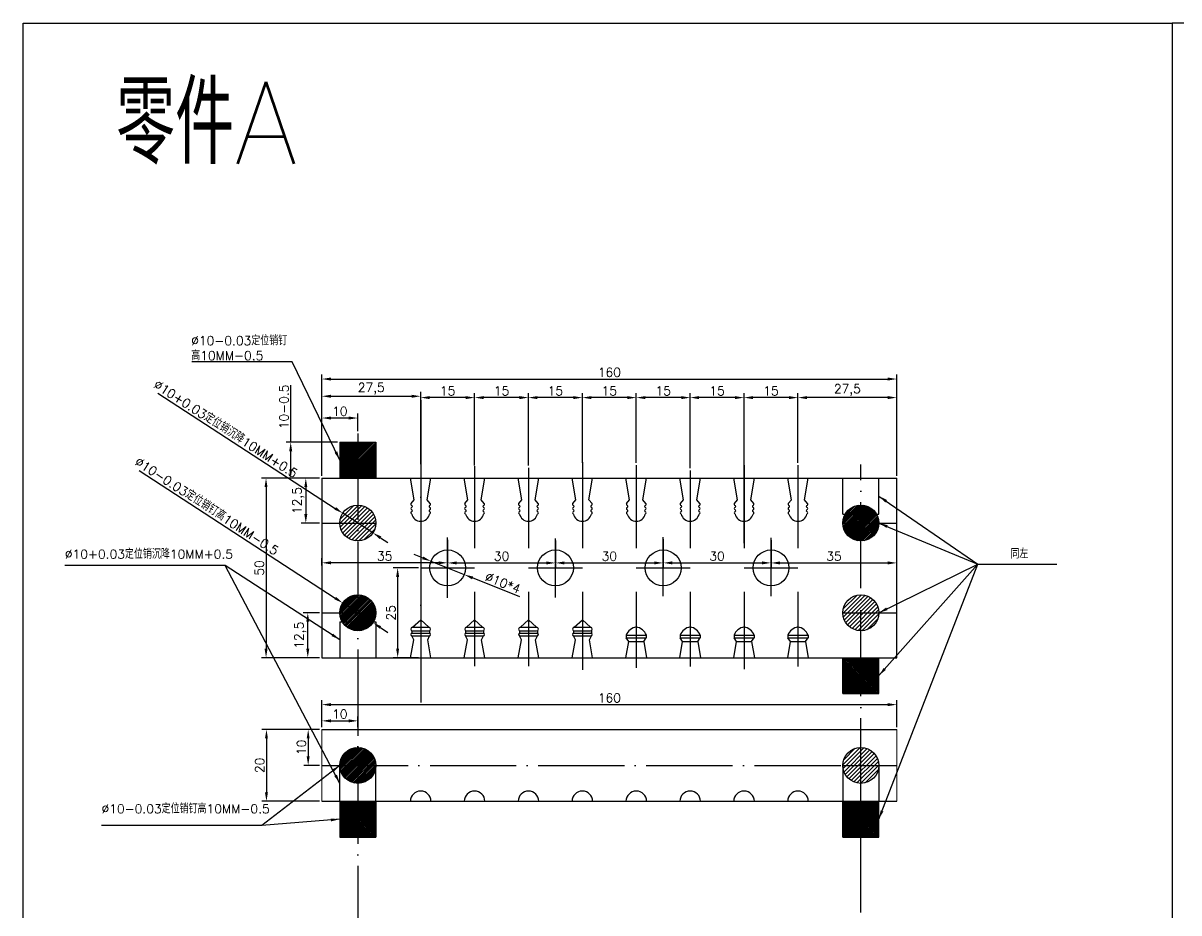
# Model space of a CAD drawing. Header units: millimetres. Extents: x 66 to 909, y 63 to 439.
# Drawn here: x 65.8 to 387.4, y 191.6 to 439.4 of the extents above; entities that cross this region are included whole.
import ezdxf

# ---------------------------------------------------------------- set-up
doc = ezdxf.new("R2010")
doc.units = ezdxf.units.MM
doc.linetypes.add('ACAD_ISO02W100', pattern=[15, 12, -3])
doc.linetypes.add('ACAD_ISO04W100', pattern=[30, 24, -3, 0, -3])
for name, color, linetype, lineweight in [('dim', 82, 'Continuous', 9), ('图层4', 250, 'Continuous', 20), ('图层5', 253, 'Continuous', 5)]:
    doc.layers.add(name, color=color, linetype=linetype, lineweight=lineweight)
for name, color, linetype in [('图层1', 1, 'ACAD_ISO04W100'), ('图层2', 108, 'Continuous'), ('图层3', 5, 'Continuous')]:
    doc.layers.add(name, color=color, linetype=linetype)
doc.styles.get("Standard").update_dxf_attribs({"font": 'txt', "bigfont": 'gbcbig.shx'})
doc.dimstyles.new('ISO-25', dxfattribs={"dimtxt": 2.5, "dimasz": 2.5, "dimexe": 1.25, "dimexo": 0.625, "dimtad": 1, "dimtxsty": 'Standard', "dimcen": 2.5, "dimadec": 0, "dimazin": 0, "dimtfac": 1, "dimtmove": 0, "dimatfit": 3, "dimfxl": 0, "dimarcsym": 0})
pattern_1 = [(45, (-842.19243, -626.02628), (-0.2245064, 0.2245064), [])]

# ---------------------------------------------------------------- blocks, each defined once
blk = doc.blocks.new('*D1')
at = {"layer": 'Defpoints', "color": 0}
for p in [(308.93, 340.25), (148.93, 312.65), (308.93, 312.65)]:
    blk.add_point(p, dxfattribs=at)
at = {"layer": 'dim', "color": 0, "lineweight": -2}
for p, q in [((148.93, 313.28), (148.93, 341.5)), ((308.93, 313.28), (308.93, 341.5)), ((151.43, 340.25), (306.43, 340.25))]:
    blk.add_line(p, q, dxfattribs=at)
at = {"layer": 'dim', "color": 0}
for points in [[(151.43, 340.67), (151.43, 339.84), (148.93, 340.25)], [(306.43, 340.67), (306.43, 339.84), (308.93, 340.25)]]:
    blk.add_solid(points, dxfattribs=at)
at = {"layer": 'dim', "color": 0, "insert": (228.93, 342.13), "char_height": 2.5, "attachment_point": 5}
blk.add_mtext('160', dxfattribs=at)
blk = doc.blocks.new('*D2')
at = {"layer": 'Defpoints', "color": 0}
for p in [(148.93, 312.65), (133.39, 262.65), (148.93, 262.65)]:
    blk.add_point(p, dxfattribs=at)
at = {"layer": 'dim', "color": 0, "lineweight": -2}
for p, q in [((148.3, 312.65), (132.14, 312.65)), ((133.39, 310.15), (133.39, 265.15)), ((148.3, 262.65), (132.14, 262.65))]:
    blk.add_line(p, q, dxfattribs=at)
at = {"layer": 'dim', "color": 0}
for points in [[(132.98, 310.15), (133.81, 310.15), (133.39, 312.65)], [(132.98, 265.15), (133.81, 265.15), (133.39, 262.65)]]:
    blk.add_solid(points, dxfattribs=at)
at = {"layer": 'dim', "color": 0, "insert": (131.52, 287.65), "char_height": 2.5, "attachment_point": 5, "rotation": 90}
blk.add_mtext('50', dxfattribs=at)
blk = doc.blocks.new('*D3')
at = {"layer": 'Defpoints', "color": 0}
for p in [(148.93, 242.65), (133.51, 222.65), (148.93, 222.65)]:
    blk.add_point(p, dxfattribs=at)
at = {"layer": 'dim', "color": 0, "lineweight": -2}
for p, q in [((148.3, 242.65), (132.26, 242.65)), ((133.51, 240.15), (133.51, 225.15)), ((148.3, 222.65), (132.26, 222.65))]:
    blk.add_line(p, q, dxfattribs=at)
at = {"layer": 'dim', "color": 0}
for points in [[(133.09, 240.15), (133.92, 240.15), (133.51, 242.65)], [(133.09, 225.15), (133.92, 225.15), (133.51, 222.65)]]:
    blk.add_solid(points, dxfattribs=at)
at = {"layer": 'dim', "color": 0, "insert": (131.63, 232.65), "char_height": 2.5, "attachment_point": 5, "rotation": 90}
blk.add_mtext('20', dxfattribs=at)
blk = doc.blocks.new('*D5')
at = {"layer": 'Defpoints', "color": 0}
for p in [(148.93, 329.39), (158.93, 325.08), (148.93, 312.65)]:
    blk.add_point(p, dxfattribs=at)
at = {"layer": 'dim', "color": 0, "lineweight": -2}
for p, q in [((148.93, 313.28), (148.93, 330.64)), ((156.43, 329.39), (151.43, 329.39)), ((158.93, 325.71), (158.93, 330.64))]:
    blk.add_line(p, q, dxfattribs=at)
at = {"layer": 'dim', "color": 0}
for points in [[(151.43, 329.81), (151.43, 328.98), (148.93, 329.39)], [(156.43, 329.81), (156.43, 328.98), (158.93, 329.39)]]:
    blk.add_solid(points, dxfattribs=at)
at = {"layer": 'dim', "color": 0, "insert": (153.93, 331.27), "char_height": 2.5, "attachment_point": 5}
blk.add_mtext('10', dxfattribs=at)
blk = doc.blocks.new('*D6')
at = {"layer": 'Defpoints', "color": 0}
for p in [(153.93, 322.65), (140.25, 312.65), (148.93, 312.65)]:
    blk.add_point(p, dxfattribs=at)
at = {"layer": 'dim', "color": 0, "lineweight": -2}
for p, q in [((140.25, 322.65), (140.25, 338.53)), ((153.3, 322.65), (139, 322.65)), ((140.25, 315.15), (140.25, 320.15)), ((148.3, 312.65), (139, 312.65))]:
    blk.add_line(p, q, dxfattribs=at)
at = {"layer": 'dim', "color": 0}
for points in [[(139.84, 320.15), (140.67, 320.15), (140.25, 322.65)], [(139.84, 315.15), (140.67, 315.15), (140.25, 312.65)]]:
    blk.add_solid(points, dxfattribs=at)
at = {"layer": 'dim', "color": 0, "insert": (138.38, 332.49), "char_height": 2.5, "attachment_point": 5, "rotation": 90}
blk.add_mtext('10-0.5', dxfattribs=at)
blk = doc.blocks.new('*D7')
at = {"layer": 'Defpoints', "color": 0}
for p in [(148.93, 312.65), (144.46, 300.15), (148.93, 300.15)]:
    blk.add_point(p, dxfattribs=at)
at = {"layer": 'dim', "color": 0, "lineweight": -2}
for p, q in [((148.3, 312.65), (143.21, 312.65)), ((144.46, 310.15), (144.46, 302.65)), ((148.3, 300.15), (143.21, 300.15))]:
    blk.add_line(p, q, dxfattribs=at)
at = {"layer": 'dim', "color": 0}
for points in [[(144.04, 310.15), (144.88, 310.15), (144.46, 312.65)], [(144.04, 302.65), (144.88, 302.65), (144.46, 300.15)]]:
    blk.add_solid(points, dxfattribs=at)
at = {"layer": 'dim', "color": 0, "insert": (142.38, 306.4), "char_height": 2.5, "attachment_point": 5, "rotation": 90}
blk.add_mtext('12,5', dxfattribs=at)
blk = doc.blocks.new('*D8')
at = {"layer": 'Defpoints', "color": 0}
for p in [(145.01, 275.15), (148.93, 275.15), (148.3, 262.65)]:
    blk.add_point(p, dxfattribs=at)
at = {"layer": 'dim', "color": 0, "lineweight": -2}
for p, q in [((148.3, 275.15), (143.76, 275.15)), ((145.01, 265.15), (145.01, 272.65)), ((147.68, 262.65), (143.76, 262.65))]:
    blk.add_line(p, q, dxfattribs=at)
at = {"layer": 'dim', "color": 0}
for points in [[(144.59, 272.65), (145.43, 272.65), (145.01, 275.15)], [(144.59, 265.15), (145.43, 265.15), (145.01, 262.65)]]:
    blk.add_solid(points, dxfattribs=at)
at = {"layer": 'dim', "color": 0, "insert": (142.93, 268.9), "char_height": 2.5, "attachment_point": 5, "rotation": 90}
blk.add_mtext('12,5', dxfattribs=at)
blk = doc.blocks.new('*D9')
at = {"layer": 'Defpoints', "color": 0}
for p in [(154.74, 302.88), (163.12, 297.43)]:
    blk.add_point(p, dxfattribs=at)
at = {"layer": 'dim', "color": 0, "lineweight": -2}
for p, q in [((103.31, 336.28), (152.64, 304.24)), ((163.12, 297.43), (154.74, 302.88)), ((165.22, 296.07), (167.32, 294.71))]:
    blk.add_line(p, q, dxfattribs=at)
at = {"layer": 'dim', "color": 0}
for points in [[(152.87, 304.59), (152.41, 303.89), (154.74, 302.88)], [(165.45, 296.42), (164.99, 295.72), (163.12, 297.43)]]:
    blk.add_solid(points, dxfattribs=at)
at = {"layer": 'dim', "color": 0, "insert": (122.16, 326.36), "char_height": 2.5, "attachment_point": 5, "rotation": 326.9937}
blk.add_mtext('%%C10+0.03定位销沉降10MM+0.5', dxfattribs=at)
blk = doc.blocks.new('*D10')
at = {"layer": 'Defpoints', "color": 0}
for p in [(154.74, 277.88), (163.12, 272.42)]:
    blk.add_point(p, dxfattribs=at)
at = {"layer": 'dim', "color": 0, "lineweight": -2}
for p, q in [((98.07, 314.81), (152.65, 279.25)), ((163.12, 272.42), (154.74, 277.88)), ((165.21, 271.06), (167.31, 269.7))]:
    blk.add_line(p, q, dxfattribs=at)
at = {"layer": 'dim', "color": 0}
for points in [[(152.87, 279.6), (152.42, 278.9), (154.74, 277.88)], [(165.44, 271.41), (164.99, 270.71), (163.12, 272.42)]]:
    blk.add_solid(points, dxfattribs=at)
at = {"layer": 'dim', "color": 0, "insert": (116.91, 304.85), "char_height": 2.5, "attachment_point": 5, "rotation": 326.9154}
blk.add_mtext('%%C10-0.03定位销钉高10MM-0.5', dxfattribs=at)
blk = doc.blocks.new('*D11')
at = {"layer": 'Defpoints', "color": 0}
for p in [(176.43, 287.65), (170.02, 262.65), (176.43, 262.65)]:
    blk.add_point(p, dxfattribs=at)
at = {"layer": 'dim', "color": 0, "lineweight": -2}
for p, q in [((175.8, 287.65), (168.77, 287.65)), ((170.02, 285.15), (170.02, 265.15)), ((175.8, 262.65), (168.77, 262.65))]:
    blk.add_line(p, q, dxfattribs=at)
at = {"layer": 'dim', "color": 0}
for points in [[(169.6, 285.15), (170.43, 285.15), (170.02, 287.65)], [(169.6, 265.15), (170.43, 265.15), (170.02, 262.65)]]:
    blk.add_solid(points, dxfattribs=at)
at = {"layer": 'dim', "color": 0, "insert": (168.14, 275.15), "char_height": 2.5, "attachment_point": 5, "rotation": 90}
blk.add_mtext('25', dxfattribs=at)
blk = doc.blocks.new('*D12')
at = {"layer": 'Defpoints', "color": 0}
for p in [(183.93, 296.12), (148.93, 289.07), (148.93, 287.65)]:
    blk.add_point(p, dxfattribs=at)
at = {"layer": 'dim', "color": 0, "lineweight": -2}
for p, q in [((183.93, 295.5), (183.93, 287.82)), ((148.93, 288.28), (148.93, 290.32)), ((181.43, 289.07), (151.43, 289.07))]:
    blk.add_line(p, q, dxfattribs=at)
at = {"layer": 'dim', "color": 0}
for points in [[(151.43, 289.49), (151.43, 288.66), (148.93, 289.07)], [(181.43, 289.49), (181.43, 288.66), (183.93, 289.07)]]:
    blk.add_solid(points, dxfattribs=at)
at = {"layer": 'dim', "color": 0, "insert": (166.43, 290.95), "char_height": 2.5, "attachment_point": 5}
blk.add_mtext('35', dxfattribs=at)
blk = doc.blocks.new('*D13')
at = {"layer": 'Defpoints', "color": 0}
for p in [(183.93, 295.5), (213.93, 295.86), (213.93, 289.04)]:
    blk.add_point(p, dxfattribs=at)
at = {"layer": 'dim', "color": 0, "lineweight": -2}
for p, q in [((183.93, 294.87), (183.93, 287.79)), ((213.93, 295.24), (213.93, 287.79)), ((186.43, 289.04), (211.43, 289.04))]:
    blk.add_line(p, q, dxfattribs=at)
at = {"layer": 'dim', "color": 0}
for points in [[(186.43, 289.45), (186.43, 288.62), (183.93, 289.04)], [(211.43, 289.45), (211.43, 288.62), (213.93, 289.04)]]:
    blk.add_solid(points, dxfattribs=at)
at = {"layer": 'dim', "color": 0, "insert": (198.93, 290.91), "char_height": 2.5, "attachment_point": 5}
blk.add_mtext('30', dxfattribs=at)
blk = doc.blocks.new('*D14')
at = {"layer": 'Defpoints', "color": 0}
for p in [(243.93, 296.25), (213.93, 295.86), (243.93, 289.04)]:
    blk.add_point(p, dxfattribs=at)
at = {"layer": 'dim', "color": 0, "lineweight": -2}
for p, q in [((213.93, 295.24), (213.93, 287.79)), ((243.93, 295.62), (243.93, 287.79)), ((216.43, 289.04), (241.43, 289.04))]:
    blk.add_line(p, q, dxfattribs=at)
at = {"layer": 'dim', "color": 0}
for points in [[(216.43, 289.45), (216.43, 288.62), (213.93, 289.04)], [(241.43, 289.45), (241.43, 288.62), (243.93, 289.04)]]:
    blk.add_solid(points, dxfattribs=at)
at = {"layer": 'dim', "color": 0, "insert": (228.93, 290.91), "char_height": 2.5, "attachment_point": 5}
blk.add_mtext('30', dxfattribs=at)
blk = doc.blocks.new('*D15')
at = {"layer": 'Defpoints', "color": 0}
for p in [(273.93, 295.99), (243.93, 295.62), (273.93, 289.05)]:
    blk.add_point(p, dxfattribs=at)
at = {"layer": 'dim', "color": 0, "lineweight": -2}
for p, q in [((243.93, 295), (243.93, 287.8)), ((273.93, 295.37), (273.93, 287.8)), ((246.43, 289.05), (271.43, 289.05))]:
    blk.add_line(p, q, dxfattribs=at)
at = {"layer": 'dim', "color": 0}
for points in [[(246.43, 289.47), (246.43, 288.63), (243.93, 289.05)], [(271.43, 289.47), (271.43, 288.63), (273.93, 289.05)]]:
    blk.add_solid(points, dxfattribs=at)
at = {"layer": 'dim', "color": 0, "insert": (258.93, 290.92), "char_height": 2.5, "attachment_point": 5}
blk.add_mtext('30', dxfattribs=at)
blk = doc.blocks.new('*D16')
at = {"layer": 'Defpoints', "color": 0}
for p in [(273.93, 295.37), (308.93, 289.04), (308.93, 287.65)]:
    blk.add_point(p, dxfattribs=at)
at = {"layer": 'dim', "color": 0, "lineweight": -2}
for p, q in [((273.93, 294.74), (273.93, 287.79)), ((308.93, 288.28), (308.93, 290.29)), ((276.43, 289.04), (306.43, 289.04))]:
    blk.add_line(p, q, dxfattribs=at)
at = {"layer": 'dim', "color": 0}
for points in [[(276.43, 289.46), (276.43, 288.62), (273.93, 289.04)], [(306.43, 289.46), (306.43, 288.62), (308.93, 289.04)]]:
    blk.add_solid(points, dxfattribs=at)
at = {"layer": 'dim', "color": 0, "insert": (291.43, 290.92), "char_height": 2.5, "attachment_point": 5}
blk.add_mtext('35', dxfattribs=at)
blk = doc.blocks.new('*D17')
at = {"layer": 'Defpoints', "color": 0}
for p in [(179.29, 289.52), (188.57, 285.79)]:
    blk.add_point(p, dxfattribs=at)
at = {"layer": 'dim', "color": 0, "lineweight": -2}
for p, q in [((176.97, 290.45), (174.65, 291.39)), ((179.29, 289.52), (188.57, 285.79)), ((204.03, 279.57), (190.89, 284.86))]:
    blk.add_line(p, q, dxfattribs=at)
at = {"layer": 'dim', "color": 0}
for points in [[(177.13, 290.84), (176.82, 290.07), (179.29, 289.52)], [(191.04, 285.24), (190.73, 284.47), (188.57, 285.79)]]:
    blk.add_solid(points, dxfattribs=at)
at = {"layer": 'dim', "color": 0, "insert": (199.32, 283.49), "char_height": 2.5, "attachment_point": 5, "rotation": 338.0919}
blk.add_mtext('%%C10*4', dxfattribs=at)
blk = doc.blocks.new('*D18')
at = {"layer": 'Defpoints', "color": 0}
for p in [(176.43, 335.46), (176.43, 315.95), (148.93, 312.65)]:
    blk.add_point(p, dxfattribs=at)
at = {"layer": 'dim', "color": 0, "lineweight": -2}
for p, q in [((148.93, 313.28), (148.93, 336.71)), ((151.43, 335.46), (173.93, 335.46)), ((176.43, 316.58), (176.43, 336.71))]:
    blk.add_line(p, q, dxfattribs=at)
at = {"layer": 'dim', "color": 0}
for points in [[(151.43, 335.87), (151.43, 335.04), (148.93, 335.46)], [(173.93, 335.87), (173.93, 335.04), (176.43, 335.46)]]:
    blk.add_solid(points, dxfattribs=at)
at = {"layer": 'dim', "color": 0, "insert": (162.68, 337.54), "char_height": 2.5, "attachment_point": 5}
blk.add_mtext('27,5', dxfattribs=at)
blk = doc.blocks.new('*D19')
at = {"layer": 'Defpoints', "color": 0}
for p in [(281.43, 335.08), (281.43, 316.25), (308.93, 312.65)]:
    blk.add_point(p, dxfattribs=at)
at = {"layer": 'dim', "color": 0, "lineweight": -2}
for p, q in [((281.43, 316.87), (281.43, 336.33)), ((306.43, 335.08), (283.93, 335.08)), ((308.93, 313.28), (308.93, 336.33))]:
    blk.add_line(p, q, dxfattribs=at)
at = {"layer": 'dim', "color": 0}
for points in [[(283.93, 335.5), (283.93, 334.66), (281.43, 335.08)], [(306.43, 335.5), (306.43, 334.66), (308.93, 335.08)]]:
    blk.add_solid(points, dxfattribs=at)
at = {"layer": 'dim', "color": 0, "insert": (295.18, 337.16), "char_height": 2.5, "attachment_point": 5}
blk.add_mtext('27,5', dxfattribs=at)
blk = doc.blocks.new('*D20')
at = {"layer": 'Defpoints', "color": 0}
for p in [(266.43, 335.08), (266.43, 316.25), (281.43, 316.25)]:
    blk.add_point(p, dxfattribs=at)
at = {"layer": 'dim', "color": 0, "lineweight": -2}
for p, q in [((266.43, 316.87), (266.43, 336.33)), ((278.93, 335.08), (268.93, 335.08)), ((281.43, 316.87), (281.43, 336.33))]:
    blk.add_line(p, q, dxfattribs=at)
at = {"layer": 'dim', "color": 0}
for points in [[(268.93, 335.5), (268.93, 334.66), (266.43, 335.08)], [(278.93, 335.5), (278.93, 334.66), (281.43, 335.08)]]:
    blk.add_solid(points, dxfattribs=at)
at = {"layer": 'dim', "color": 0, "insert": (273.93, 336.96), "char_height": 2.5, "attachment_point": 5}
blk.add_mtext('15', dxfattribs=at)
blk = doc.blocks.new('*D21')
at = {"layer": 'Defpoints', "color": 0}
for p in [(251.43, 335.08), (266.43, 316.25), (251.43, 314.78)]:
    blk.add_point(p, dxfattribs=at)
at = {"layer": 'dim', "color": 0, "lineweight": -2}
for p, q in [((251.43, 315.4), (251.43, 336.33)), ((263.93, 335.08), (253.93, 335.08)), ((266.43, 316.87), (266.43, 336.33))]:
    blk.add_line(p, q, dxfattribs=at)
at = {"layer": 'dim', "color": 0}
for points in [[(253.93, 335.5), (253.93, 334.66), (251.43, 335.08)], [(263.93, 335.5), (263.93, 334.66), (266.43, 335.08)]]:
    blk.add_solid(points, dxfattribs=at)
at = {"layer": 'dim', "color": 0, "insert": (258.93, 336.96), "char_height": 2.5, "attachment_point": 5}
blk.add_mtext('15', dxfattribs=at)
blk = doc.blocks.new('*D22')
at = {"layer": 'Defpoints', "color": 0}
for p in [(236.43, 335.08), (236.43, 316.25), (251.43, 314.78)]:
    blk.add_point(p, dxfattribs=at)
at = {"layer": 'dim', "color": 0, "lineweight": -2}
for p, q in [((236.43, 316.87), (236.43, 336.33)), ((248.93, 335.08), (238.93, 335.08)), ((251.43, 315.4), (251.43, 336.33))]:
    blk.add_line(p, q, dxfattribs=at)
at = {"layer": 'dim', "color": 0}
for points in [[(238.93, 335.5), (238.93, 334.66), (236.43, 335.08)], [(248.93, 335.5), (248.93, 334.66), (251.43, 335.08)]]:
    blk.add_solid(points, dxfattribs=at)
at = {"layer": 'dim', "color": 0, "insert": (243.93, 336.96), "char_height": 2.5, "attachment_point": 5}
blk.add_mtext('15', dxfattribs=at)
blk = doc.blocks.new('*D23')
at = {"layer": 'Defpoints', "color": 0}
for p in [(221.43, 335.08), (221.43, 316.25), (236.43, 316.25)]:
    blk.add_point(p, dxfattribs=at)
at = {"layer": 'dim', "color": 0, "lineweight": -2}
for p, q in [((221.43, 316.87), (221.43, 336.33)), ((233.93, 335.08), (223.93, 335.08)), ((236.43, 316.87), (236.43, 336.33))]:
    blk.add_line(p, q, dxfattribs=at)
at = {"layer": 'dim', "color": 0}
for points in [[(223.93, 335.5), (223.93, 334.66), (221.43, 335.08)], [(233.93, 335.5), (233.93, 334.66), (236.43, 335.08)]]:
    blk.add_solid(points, dxfattribs=at)
at = {"layer": 'dim', "color": 0, "insert": (228.93, 336.96), "char_height": 2.5, "attachment_point": 5}
blk.add_mtext('15', dxfattribs=at)
blk = doc.blocks.new('*D24')
at = {"layer": 'Defpoints', "color": 0}
for p in [(206.43, 335.08), (206.43, 315.51), (221.43, 316.25)]:
    blk.add_point(p, dxfattribs=at)
at = {"layer": 'dim', "color": 0, "lineweight": -2}
for p, q in [((206.43, 316.14), (206.43, 336.33)), ((218.93, 335.08), (208.93, 335.08)), ((221.43, 316.87), (221.43, 336.33))]:
    blk.add_line(p, q, dxfattribs=at)
at = {"layer": 'dim', "color": 0}
for points in [[(208.93, 335.5), (208.93, 334.66), (206.43, 335.08)], [(218.93, 335.5), (218.93, 334.66), (221.43, 335.08)]]:
    blk.add_solid(points, dxfattribs=at)
at = {"layer": 'dim', "color": 0, "insert": (213.93, 336.96), "char_height": 2.5, "attachment_point": 5}
blk.add_mtext('15', dxfattribs=at)
blk = doc.blocks.new('*D25')
at = {"layer": 'Defpoints', "color": 0}
for p in [(191.43, 335.08), (191.43, 315.51), (206.43, 315.51)]:
    blk.add_point(p, dxfattribs=at)
at = {"layer": 'dim', "color": 0, "lineweight": -2}
for p, q in [((191.43, 316.14), (191.43, 336.33)), ((203.93, 335.08), (193.93, 335.08)), ((206.43, 316.14), (206.43, 336.33))]:
    blk.add_line(p, q, dxfattribs=at)
at = {"layer": 'dim', "color": 0}
for points in [[(193.93, 335.5), (193.93, 334.66), (191.43, 335.08)], [(203.93, 335.5), (203.93, 334.66), (206.43, 335.08)]]:
    blk.add_solid(points, dxfattribs=at)
at = {"layer": 'dim', "color": 0, "insert": (198.93, 336.96), "char_height": 2.5, "attachment_point": 5}
blk.add_mtext('15', dxfattribs=at)
blk = doc.blocks.new('*D26')
at = {"layer": 'Defpoints', "color": 0}
for p in [(176.43, 335.08), (176.43, 315.95), (191.43, 315.51)]:
    blk.add_point(p, dxfattribs=at)
at = {"layer": 'dim', "color": 0, "lineweight": -2}
for p, q in [((176.43, 316.58), (176.43, 336.33)), ((188.93, 335.08), (178.93, 335.08)), ((191.43, 316.14), (191.43, 336.33))]:
    blk.add_line(p, q, dxfattribs=at)
at = {"layer": 'dim', "color": 0}
for points in [[(178.93, 335.5), (178.93, 334.66), (176.43, 335.08)], [(188.93, 335.5), (188.93, 334.66), (191.43, 335.08)]]:
    blk.add_solid(points, dxfattribs=at)
at = {"layer": 'dim', "color": 0, "insert": (183.93, 336.96), "char_height": 2.5, "attachment_point": 5}
blk.add_mtext('15', dxfattribs=at)
blk = doc.blocks.new('*D27')
at = {"layer": 'Defpoints', "color": 0}
for p in [(308.93, 249.57), (148.93, 242.65), (308.93, 242.65)]:
    blk.add_point(p, dxfattribs=at)
at = {"layer": 'dim', "color": 0, "lineweight": -2}
for p, q in [((148.93, 243.28), (148.93, 250.82)), ((151.43, 249.57), (306.43, 249.57)), ((308.93, 243.28), (308.93, 250.82))]:
    blk.add_line(p, q, dxfattribs=at)
at = {"layer": 'dim', "color": 0}
for points in [[(151.43, 249.99), (151.43, 249.16), (148.93, 249.57)], [(306.43, 249.99), (306.43, 249.16), (308.93, 249.57)]]:
    blk.add_solid(points, dxfattribs=at)
at = {"layer": 'dim', "color": 0, "insert": (228.93, 251.45), "char_height": 2.5, "attachment_point": 5}
blk.add_mtext('160', dxfattribs=at)
blk = doc.blocks.new('*D28')
at = {"layer": 'Defpoints', "color": 0}
for p in [(158.93, 245.06), (148.93, 242.65), (158.93, 242.65)]:
    blk.add_point(p, dxfattribs=at)
at = {"layer": 'dim', "color": 0, "lineweight": -2}
for p, q in [((148.93, 243.28), (148.93, 246.31)), ((151.43, 245.06), (156.43, 245.06)), ((158.93, 243.28), (158.93, 246.31))]:
    blk.add_line(p, q, dxfattribs=at)
at = {"layer": 'dim', "color": 0}
for points in [[(151.43, 245.48), (151.43, 244.64), (148.93, 245.06)], [(156.43, 245.48), (156.43, 244.64), (158.93, 245.06)]]:
    blk.add_solid(points, dxfattribs=at)
at = {"layer": 'dim', "color": 0, "insert": (153.93, 246.93), "char_height": 2.5, "attachment_point": 5}
blk.add_mtext('10', dxfattribs=at)
blk = doc.blocks.new('*D29')
at = {"layer": 'Defpoints', "color": 0}
for p in [(148.93, 242.65), (145.12, 232.65), (148.93, 232.65)]:
    blk.add_point(p, dxfattribs=at)
at = {"layer": 'dim', "color": 0, "lineweight": -2}
for p, q in [((148.3, 242.65), (143.87, 242.65)), ((145.12, 240.15), (145.12, 235.15)), ((148.3, 232.65), (143.87, 232.65))]:
    blk.add_line(p, q, dxfattribs=at)
at = {"layer": 'dim', "color": 0}
for points in [[(144.7, 240.15), (145.53, 240.15), (145.12, 242.65)], [(144.7, 235.15), (145.53, 235.15), (145.12, 232.65)]]:
    blk.add_solid(points, dxfattribs=at)
at = {"layer": 'dim', "color": 0, "insert": (143.24, 237.65), "char_height": 2.5, "attachment_point": 5, "rotation": 90}
blk.add_mtext('10', dxfattribs=at)

msp = doc.modelspace()

# ---------------------------------------------------------------- hatches: boundary and pattern name
at = {"layer": '图层4'}
h = msp.add_hatch(dxfattribs=at)
h.set_pattern_fill('ANSI31', color=256, scale=0.25, style=0)
h.set_pattern_definition([(45, (-757.5005, -626.0263), (-0.561266, 0.561266), [])])
h.paths.add_polyline_path([(163.929, 300.154), (158.929, 300.154), (158.929, 295.154, 0.4142136)])
h.paths.add_polyline_path([(158.929, 300.154), (153.929, 300.154, 0.4142136), (158.929, 295.154)])
h.paths.add_polyline_path([(158.929, 305.154, 0.4142136), (153.929, 300.154), (158.929, 300.154)])
h.paths.add_polyline_path([(158.929, 305.154), (158.929, 300.154), (163.929, 300.154, 0.4142136)])
h.paths.add_polyline_path([(298.929, 280.154, 0.4142136), (293.929, 275.154), (298.929, 275.154)])
h.paths.add_polyline_path([(298.929, 280.154), (298.929, 275.154), (303.929, 275.154, 0.4142136)])
h.paths.add_polyline_path([(303.929, 275.154), (298.929, 275.154), (298.929, 270.154, 0.4142136)])
h.paths.add_polyline_path([(298.929, 275.154), (293.929, 275.154, 0.4142136), (298.929, 270.154)])
h = msp.add_hatch(dxfattribs=at)
h.set_pattern_fill('ANSI31', color=256, scale=0.25, style=0)
h.set_pattern_definition([(45, (-842.1924, -626.0263), (-0.561266, 0.561266), [])])
h.paths.add_polyline_path([(298.929, 232.654), (293.929, 232.654, 0.4142136), (298.929, 227.654)])
h.paths.add_polyline_path([(298.929, 227.654, 0.4142136), (303.929, 232.654), (298.929, 232.654)])
h.paths.add_polyline_path([(298.929, 237.654, 0.4142136), (293.929, 232.654), (298.929, 232.654)])
h.paths.add_polyline_path([(303.929, 232.654, 0.4142136), (298.929, 237.654), (298.929, 232.654)])
at = {"layer": '图层5'}
h = msp.add_hatch(dxfattribs=at)
h.set_pattern_fill('ANSI31', color=256, scale=0.1, style=0)
h.set_pattern_definition(pattern_1)
h.paths.add_polyline_path([(153.929, 322.654), (153.929, 312.654), (163.929, 312.654), (163.929, 322.654)])
h.paths.add_polyline_path([(293.929, 252.654), (298.929, 252.654), (298.929, 262.654), (293.929, 262.654)])
h.paths.add_polyline_path([(303.929, 262.654), (298.929, 262.654), (298.929, 252.654), (303.929, 252.654)])
h = msp.add_hatch(dxfattribs=at)
h.set_pattern_fill('ANSI31', color=256, scale=0.1, style=0)
h.set_pattern_definition([(45, (-757.50046, -626.02628), (-0.2245064, 0.2245064), [])])
h.paths.add_polyline_path([(158.929, 275.154), (158.929, 280.154, 0.4142136), (153.929, 275.154)])
h.paths.add_polyline_path([(163.929, 275.154, 0.4142136), (158.929, 280.154), (158.929, 275.154)])
h.paths.add_polyline_path([(158.929, 270.154, 0.4142136), (163.929, 275.154), (158.929, 275.154)])
h.paths.add_polyline_path([(158.929, 275.154), (153.929, 275.154, 0.4142136), (158.929, 270.154)])
h.paths.add_polyline_path([(298.929, 300.154), (298.929, 305.154, 0.4142136), (293.929, 300.154)])
h.paths.add_polyline_path([(298.929, 305.154), (298.929, 300.154), (303.929, 300.154, 0.4142136)])
h.paths.add_polyline_path([(303.929, 300.154), (298.929, 300.154), (298.929, 295.154, 0.4142136)])
h.paths.add_polyline_path([(298.929, 300.154), (293.929, 300.154, 0.4142136), (298.929, 295.154)])
h = msp.add_hatch(dxfattribs=at)
h.set_pattern_fill('ANSI31', color=256, scale=0.1, style=0)
h.set_pattern_definition(pattern_1)
h.paths.add_polyline_path([(163.929, 232.654), (158.929, 232.654), (158.929, 227.654, 0.4142136)])
h.paths.add_polyline_path([(158.929, 232.654), (153.929, 232.654, 0.4142136), (158.929, 227.654)])
h.paths.add_polyline_path([(158.929, 237.654, 0.4142136), (153.929, 232.654), (158.929, 232.654)])
h.paths.add_polyline_path([(158.929, 237.654), (158.929, 232.654), (163.929, 232.654, 0.4142136)])
h.paths.add_polyline_path([(298.929, 222.654), (293.929, 222.654), (293.929, 212.654), (298.929, 212.654)])
h.paths.add_polyline_path([(303.929, 222.654), (298.929, 222.654), (298.929, 212.654), (303.929, 212.654)])
h = msp.add_hatch(dxfattribs=at)
h.set_pattern_fill('ANSI31', color=256, scale=0.1, style=0)
h.set_pattern_definition(pattern_1)
h.paths.add_polyline_path([(158.929, 222.654), (153.929, 222.654), (153.929, 212.654), (158.929, 212.654)])
h.paths.add_polyline_path([(158.929, 212.654), (163.929, 212.654), (163.929, 222.654), (158.929, 222.654)])

# ---------------------------------------------------------------- linework, layer by layer
for p, q in [((153.929, 322.654), (163.929, 322.654)), ((153.929, 322.654), (153.929, 312.654)), ((163.929, 322.654), (163.929, 312.654)), ((148.929, 312.654), (308.929, 312.654)), ((148.929, 312.654), (148.929, 262.654)), ((174.589, 306.654), (173.569, 312.654)), ((178.269, 306.654), (179.289, 312.654)), ((189.589, 306.654), (188.569, 312.654)), ((193.269, 306.654), (194.289, 312.654)), ((204.589, 306.654), (203.569, 312.654)), ((208.269, 306.654), (209.289, 312.654)), ((219.589, 306.654), (218.569, 312.654)), ((223.269, 306.654), (224.289, 312.654)), ((234.589, 306.654), (233.569, 312.654)), ((238.269, 306.654), (239.289, 312.654)), ((249.589, 306.654), (248.569, 312.654)), ((253.269, 306.654), (254.289, 312.654)), ((264.589, 306.654), (263.569, 312.654)), ((263.744, 312.654), (269.114, 312.654)), ((268.269, 306.654), (269.289, 312.654)), ((279.589, 306.654), (278.569, 312.654)), ((283.269, 306.654), (284.289, 312.654)), ((308.929, 262.654), (308.929, 312.654)), ((173.748, 305.615), (174.589, 306.654)), ((179.11, 305.615), (178.269, 306.654)), ((188.748, 305.615), (189.589, 306.654)), ((194.11, 305.615), (193.269, 306.654)), ((203.748, 305.615), (204.589, 306.654)), ((209.11, 305.615), (208.269, 306.654)), ((218.748, 305.615), (219.589, 306.654)), ((224.11, 305.615), (223.269, 306.654)), ((233.748, 305.615), (234.589, 306.654)), ((239.11, 305.615), (238.269, 306.654)), ((248.748, 305.615), (249.589, 306.654)), ((254.11, 305.615), (253.269, 306.654)), ((263.748, 305.615), (264.589, 306.654)), ((269.11, 305.615), (268.269, 306.654)), ((278.748, 305.615), (279.589, 306.654)), ((284.11, 305.615), (283.269, 306.654)), ((173.679, 270.604), (173.679, 270.604)), ((174.179, 271.104), (176.429, 273.154)), ((174.179, 271.104), (178.679, 271.104)), ((176.429, 273.154), (178.679, 271.104)), ((179.179, 270.604), (179.179, 270.604)), ((188.679, 270.604), (188.679, 270.604)), ((189.179, 271.104), (191.429, 273.154)), ((189.179, 271.104), (193.679, 271.104)), ((191.429, 273.154), (193.679, 271.104)), ((194.179, 270.604), (194.179, 270.604)), ((203.679, 270.604), (203.679, 270.604)), ((204.179, 271.104), (206.429, 273.154)), ((204.179, 271.104), (208.679, 271.104)), ((206.429, 273.154), (208.679, 271.104)), ((209.179, 270.604), (209.179, 270.604)), ((218.679, 270.604), (218.679, 270.604)), ((219.179, 271.104), (221.429, 273.154)), ((219.179, 271.104), (223.679, 271.104)), ((221.429, 273.154), (223.679, 271.104)), ((224.179, 270.604), (224.179, 270.604)), ((173.569, 262.654), (174.479, 267.654)), ((173.679, 269.104), (173.679, 269.104)), ((173.929, 270.171), (173.929, 269.475)), ((173.929, 268.733), (173.929, 268.704)), ((174.479, 267.654), (173.929, 268.704)), ((174.079, 269.504), (178.779, 269.504)), ((174.079, 268.704), (178.779, 268.704)), ((174.179, 270.104), (178.679, 270.104)), ((178.379, 267.654), (178.929, 268.704)), ((179.289, 262.654), (178.379, 267.654)), ((178.929, 270.171), (178.929, 269.475)), ((178.929, 268.733), (178.929, 268.704)), ((179.179, 269.104), (179.179, 269.104)), ((188.569, 262.654), (189.479, 267.654)), ((188.679, 269.104), (188.679, 269.104)), ((188.929, 270.171), (188.929, 269.475)), ((188.929, 268.733), (188.929, 268.704)), ((189.479, 267.654), (188.929, 268.704)), ((189.079, 269.504), (193.779, 269.504)), ((189.079, 268.704), (193.779, 268.704)), ((189.179, 270.104), (193.679, 270.104)), ((193.379, 267.654), (193.929, 268.704)), ((194.289, 262.654), (193.379, 267.654)), ((193.929, 270.171), (193.929, 269.475)), ((193.929, 268.733), (193.929, 268.704)), ((194.179, 269.104), (194.179, 269.104)), ((203.569, 262.654), (204.479, 267.654)), ((203.679, 269.104), (203.679, 269.104)), ((203.929, 270.171), (203.929, 269.475)), ((203.929, 268.733), (203.929, 268.704)), ((204.479, 267.654), (203.929, 268.704)), ((204.079, 269.504), (208.779, 269.504)), ((204.079, 268.704), (208.779, 268.704)), ((204.179, 270.104), (208.679, 270.104)), ((208.379, 267.654), (208.929, 268.704)), ((209.289, 262.654), (208.379, 267.654)), ((208.929, 270.171), (208.929, 269.475)), ((208.929, 268.733), (208.929, 268.704)), ((209.179, 269.104), (209.179, 269.104)), ((218.569, 262.654), (219.479, 267.654)), ((218.679, 269.104), (218.679, 269.104)), ((218.929, 270.171), (218.929, 269.475)), ((218.929, 268.733), (218.929, 268.704)), ((219.479, 267.654), (218.929, 268.704)), ((219.079, 269.504), (223.779, 269.504)), ((219.079, 268.704), (223.779, 268.704)), ((219.179, 270.104), (223.679, 270.104)), ((223.379, 267.654), (223.929, 268.704)), ((224.289, 262.654), (223.379, 267.654)), ((223.929, 270.171), (223.929, 269.475)), ((223.929, 268.733), (223.929, 268.704)), ((224.179, 269.104), (224.179, 269.104)), ((233.569, 262.654), (234.329, 267.154)), ((233.629, 268.954), (233.629, 268.154)), ((233.629, 268.954), (239.229, 268.954)), ((233.629, 268.154), (239.229, 268.154)), ((234.329, 267.154), (233.629, 268.154)), ((234.329, 267.154), (238.529, 267.154)), ((238.529, 267.154), (239.229, 268.154)), ((238.529, 267.154), (239.289, 262.654)), ((239.229, 268.954), (239.229, 268.154)), ((248.569, 262.654), (249.329, 267.154)), ((248.629, 268.954), (248.629, 268.154)), ((248.629, 268.954), (254.229, 268.954)), ((248.629, 268.154), (254.229, 268.154)), ((249.329, 267.154), (248.629, 268.154)), ((249.329, 267.154), (253.529, 267.154)), ((253.529, 267.154), (254.229, 268.154)), ((253.529, 267.154), (254.289, 262.654)), ((254.229, 268.954), (254.229, 268.154)), ((263.569, 262.654), (264.329, 267.154)), ((263.629, 268.954), (263.629, 268.154)), ((263.629, 268.954), (269.229, 268.954)), ((263.629, 268.154), (269.229, 268.154)), ((264.329, 267.154), (263.629, 268.154)), ((264.329, 267.154), (268.529, 267.154)), ((268.529, 267.154), (269.229, 268.154)), ((268.529, 267.154), (269.289, 262.654)), ((269.229, 268.954), (269.229, 268.154)), ((278.569, 262.654), (279.329, 267.154)), ((278.629, 268.954), (278.629, 268.154)), ((278.629, 268.954), (284.229, 268.954)), ((278.629, 268.154), (284.229, 268.154)), ((279.329, 267.154), (278.629, 268.154)), ((279.329, 267.154), (283.529, 267.154)), ((283.529, 267.154), (284.229, 268.154)), ((283.529, 267.154), (284.289, 262.654)), ((284.229, 268.954), (284.229, 268.154)), ((148.929, 262.654), (308.929, 262.654)), ((233.529, 262.654), (239.329, 262.654)), ((293.929, 252.654), (293.929, 262.654)), ((303.929, 252.654), (303.929, 262.654)), ((293.929, 252.654), (303.929, 252.654)), ((148.929, 242.654), (308.929, 242.654)), ((148.929, 222.654), (308.929, 222.654)), ((153.929, 222.654), (153.929, 212.654)), ((163.929, 222.654), (163.929, 212.654)), ((293.929, 212.654), (293.929, 222.654)), ((303.929, 212.654), (303.929, 222.654)), ((153.929, 212.654), (163.929, 212.654)), ((293.929, 212.654), (303.929, 212.654))]:
    msp.add_line(p, q)
for points in [[(65.785, 439.378), (385.593, 439.378), (385.593, 62.933), (65.785, 62.933)], [(385.593, 62.933), (660.358, 62.933), (660.358, 439.378), (385.593, 439.378)]]:
    msp.add_lwpolyline(points, close=True)
for centre in [(158.929, 300.154), (298.929, 300.154), (183.929, 287.654), (213.929, 287.654), (243.929, 287.654), (273.929, 287.654), (158.929, 275.154), (298.929, 275.154), (158.929, 232.654), (298.929, 232.654)]:
    msp.add_circle(centre, 5)
for centre, radius, start, end in [((174.025, 305.392), 0.355, 141.00228, 252.06009), ((178.834, 305.392), 0.355, 287.93991, 38.99772), ((189.025, 305.392), 0.355, 141.00228, 252.06009), ((193.834, 305.392), 0.355, 287.93991, 38.99772), ((204.025, 305.392), 0.355, 141.00228, 252.06009), ((208.834, 305.392), 0.355, 287.93991, 38.99772), ((219.025, 305.392), 0.355, 141.00228, 252.06009), ((223.834, 305.392), 0.355, 287.93991, 38.99772), ((234.025, 305.392), 0.355, 141.00228, 252.06009), ((238.834, 305.392), 0.355, 287.93991, 38.99772), ((249.025, 305.392), 0.355, 141.00228, 252.06009), ((253.834, 305.392), 0.355, 287.93991, 38.99772), ((264.025, 305.392), 0.355, 141.00228, 252.06009), ((268.834, 305.392), 0.355, 287.93991, 38.99772), ((279.025, 305.392), 0.355, 141.00228, 252.06009), ((283.834, 305.392), 0.355, 287.93991, 38.99772), ((174.024, 304.182), 0.355, 107.91139, 252.27122), ((174.006, 302.991), 0.337, 106.48501, 256.93412), ((173.832, 303.58), 0.278, 286.48501, 72.27122), ((173.829, 304.787), 0.28, 287.91139, 72.06009), ((176.429, 303.213), 2.559, 192.4242, 347.5758), ((179.03, 304.787), 0.28, 107.93991, 252.08861), ((179.027, 303.58), 0.278, 107.72878, 253.51499), ((178.853, 302.991), 0.337, 283.06588, 73.51499), ((178.834, 304.182), 0.355, 287.72878, 72.08861), ((189.024, 304.182), 0.355, 107.91139, 252.27122), ((189.006, 302.991), 0.337, 106.48501, 256.93412), ((188.832, 303.58), 0.278, 286.48501, 72.27122), ((188.829, 304.787), 0.28, 287.91139, 72.06009), ((191.429, 303.213), 2.559, 192.4242, 347.5758), ((194.03, 304.787), 0.28, 107.93991, 252.08861), ((194.027, 303.58), 0.278, 107.72878, 253.51499), ((193.853, 302.991), 0.337, 283.06588, 73.51499), ((193.834, 304.182), 0.355, 287.72878, 72.08861), ((204.024, 304.182), 0.355, 107.91139, 252.27122), ((204.006, 302.991), 0.337, 106.48501, 256.93412), ((203.832, 303.58), 0.278, 286.48501, 72.27122), ((203.829, 304.787), 0.28, 287.91139, 72.06009), ((206.429, 303.213), 2.559, 192.4242, 347.5758), ((209.03, 304.787), 0.28, 107.93991, 252.08861), ((209.027, 303.58), 0.278, 107.72878, 253.51499), ((208.853, 302.991), 0.337, 283.06588, 73.51499), ((208.834, 304.182), 0.355, 287.72878, 72.08861), ((219.024, 304.182), 0.355, 107.91139, 252.27122), ((219.006, 302.991), 0.337, 106.48501, 256.93412), ((218.832, 303.58), 0.278, 286.48501, 72.27122), ((218.829, 304.787), 0.28, 287.91139, 72.06009), ((221.429, 303.213), 2.559, 192.4242, 347.5758), ((224.03, 304.787), 0.28, 107.93991, 252.08861), ((224.027, 303.58), 0.278, 107.72878, 253.51499), ((223.853, 302.991), 0.337, 283.06588, 73.51499), ((223.834, 304.182), 0.355, 287.72878, 72.08861), ((234.024, 304.182), 0.355, 107.91139, 252.27122), ((234.006, 302.991), 0.337, 106.48501, 256.93412), ((233.832, 303.58), 0.278, 286.48501, 72.27122), ((233.829, 304.787), 0.28, 287.91139, 72.06009), ((236.429, 303.213), 2.559, 192.4242, 347.5758), ((239.03, 304.787), 0.28, 107.93991, 252.08861), ((239.027, 303.58), 0.278, 107.72878, 253.51499), ((238.853, 302.991), 0.337, 283.06588, 73.51499), ((238.834, 304.182), 0.355, 287.72878, 72.08861), ((249.024, 304.182), 0.355, 107.91139, 252.27122), ((249.006, 302.991), 0.337, 106.48501, 256.93412), ((248.832, 303.58), 0.278, 286.48501, 72.27122), ((248.829, 304.787), 0.28, 287.91139, 72.06009), ((251.429, 303.213), 2.559, 192.4242, 347.5758), ((254.03, 304.787), 0.28, 107.93991, 252.08861), ((254.027, 303.58), 0.278, 107.72878, 253.51499), ((253.853, 302.991), 0.337, 283.06588, 73.51499), ((253.834, 304.182), 0.355, 287.72878, 72.08861), ((264.024, 304.182), 0.355, 107.91139, 252.27122), ((264.006, 302.991), 0.337, 106.48501, 256.93412), ((263.832, 303.58), 0.278, 286.48501, 72.27122), ((263.829, 304.787), 0.28, 287.91139, 72.06009), ((266.429, 303.213), 2.559, 192.4242, 347.5758), ((269.03, 304.787), 0.28, 107.93991, 252.08861), ((269.027, 303.58), 0.278, 107.72878, 253.51499), ((268.853, 302.991), 0.337, 283.06588, 73.51499), ((268.834, 304.182), 0.355, 287.72878, 72.08861), ((279.024, 304.182), 0.355, 107.91139, 252.27122), ((279.006, 302.991), 0.337, 106.48501, 256.93412), ((278.832, 303.58), 0.278, 286.48501, 72.27122), ((278.829, 304.787), 0.28, 287.91139, 72.06009), ((281.429, 303.213), 2.559, 192.4242, 347.5758), ((284.03, 304.787), 0.28, 107.93991, 252.08861), ((284.027, 303.58), 0.278, 107.72878, 253.51499), ((283.853, 302.991), 0.337, 283.06588, 73.51499), ((283.834, 304.182), 0.355, 287.72878, 72.08861), ((174.179, 270.604), 0.5, 90, 180), ((174.179, 270.604), 0.5, 180, 270), ((178.679, 270.604), 0.5, 0, 90), ((178.679, 270.604), 0.5, 270, 0), ((189.179, 270.604), 0.5, 90, 180), ((189.179, 270.604), 0.5, 180, 270), ((193.679, 270.604), 0.5, 0, 90), ((193.679, 270.604), 0.5, 270, 0), ((204.179, 270.604), 0.5, 90, 180), ((204.179, 270.604), 0.5, 180, 270), ((208.679, 270.604), 0.5, 0, 90), ((208.679, 270.604), 0.5, 270, 0), ((219.179, 270.604), 0.5, 90, 180), ((219.179, 270.604), 0.5, 180, 270), ((223.679, 270.604), 0.5, 0, 90), ((223.679, 270.604), 0.5, 270, 0), ((237.034, 267.584), 3.67, 99.48382, 158.0809), ((235.825, 267.584), 3.67, 21.9191, 80.51618), ((252.034, 267.584), 3.67, 99.48382, 158.0809), ((250.825, 267.584), 3.67, 21.9191, 80.51618), ((267.034, 267.584), 3.67, 99.48382, 158.0809), ((265.825, 267.584), 3.67, 21.9191, 80.51618), ((282.034, 267.584), 3.67, 99.48382, 158.0809), ((280.825, 267.584), 3.67, 21.9191, 80.51618), ((174.079, 269.104), 0.4, 90, 180), ((174.079, 269.104), 0.4, 180, 270), ((178.779, 269.104), 0.4, 0, 90), ((178.779, 269.104), 0.4, 270, 360), ((189.079, 269.104), 0.4, 90, 180), ((189.079, 269.104), 0.4, 180, 270), ((193.779, 269.104), 0.4, 0, 90), ((193.779, 269.104), 0.4, 270, 360), ((204.079, 269.104), 0.4, 90, 180), ((204.079, 269.104), 0.4, 180, 270), ((208.779, 269.104), 0.4, 0, 90), ((208.779, 269.104), 0.4, 270, 360), ((219.079, 269.104), 0.4, 90, 180), ((219.079, 269.104), 0.4, 180, 270), ((223.779, 269.104), 0.4, 0, 90), ((223.779, 269.104), 0.4, 270, 360), ((176.429, 222.654), 2.86, 360, 180), ((191.429, 222.654), 2.86, 360, 180), ((206.429, 222.654), 2.86, 360, 180), ((221.429, 222.654), 2.86, 360, 180), ((236.429, 222.654), 2.86, 360, 180), ((251.429, 222.654), 2.86, 360, 180), ((266.429, 222.654), 2.86, 360, 180), ((281.429, 222.654), 2.86, 360, 180)]:
    msp.add_arc(centre, radius, start, end)
at = {"layer": '图层1'}
for p, q in [((176.429, 334.393), (176.429, 249.583)), ((158.929, 325.084), (158.929, 117.413)), ((266.429, 294.563), (266.429, 320.096)), ((176.429, 315.953), (176.429, 293.169)), ((191.429, 315.953), (191.429, 293.169)), ((206.429, 315.511), (206.429, 293.169)), ((221.429, 317.131), (221.429, 293.169)), ((236.429, 316.247), (236.429, 293.169)), ((266.429, 316.247), (266.429, 293.169)), ((281.429, 316.247), (281.429, 293.169)), ((298.929, 191.692), (298.929, 316.452)), ((251.429, 314.775), (251.429, 293.169)), ((148.929, 300.154), (163.929, 300.154)), ((293.929, 300.154), (308.929, 300.154)), ((183.929, 279.309), (183.929, 296.12)), ((243.929, 279.823), (243.929, 296.248)), ((273.929, 279.823), (273.929, 295.992)), ((213.929, 279.438), (213.929, 295.863)), ((176.429, 287.654), (191.429, 287.654)), ((206.429, 287.654), (221.429, 287.654)), ((236.429, 287.654), (251.429, 287.654)), ((266.429, 287.654), (281.429, 287.654)), ((176.429, 280.978), (176.429, 258.537)), ((191.429, 280.978), (191.429, 260.304)), ((206.429, 280.978), (206.429, 260.304)), ((221.429, 280.978), (221.429, 259.273)), ((236.429, 280.978), (236.429, 259.862)), ((251.429, 280.978), (251.429, 260.157)), ((266.429, 280.978), (266.429, 259.421)), ((281.429, 280.978), (281.429, 260.157)), ((148.929, 275.154), (163.885, 275.154)), ((293.929, 275.154), (308.929, 275.154)), ((148.929, 232.654), (308.929, 232.654)), ((163.929, 222.654), (163.929, 212.654))]:
    msp.add_line(p, q, dxfattribs=at)
at = {"layer": '图层3', "linetype": 'ACAD_ISO02W100'}
for p, q in [((293.929, 302.654), (293.929, 312.654)), ((303.929, 302.654), (303.929, 312.654)), ((293.929, 302.654), (303.929, 302.654)), ((153.929, 272.654), (153.929, 262.654)), ((153.929, 272.654), (163.929, 272.654)), ((163.929, 272.654), (163.929, 262.654))]:
    msp.add_line(p, q, dxfattribs=at)
at = {"layer": '图层3'}
for p, q in [((153.929, 232.654), (163.929, 232.654)), ((153.929, 222.654), (153.929, 232.654)), ((163.929, 222.654), (163.929, 232.654)), ((163.929, 222.654), (163.929, 232.654)), ((293.929, 232.654), (303.929, 232.654)), ((293.929, 232.654), (293.929, 222.654)), ((303.929, 232.654), (303.929, 222.654))]:
    msp.add_line(p, q, dxfattribs=at)
at = {"layer": '图层5'}
for p, q in [((148.929, 242.654), (148.929, 222.654)), ((308.929, 242.654), (308.929, 222.654))]:
    msp.add_line(p, q, dxfattribs=at)

# ---------------------------------------------------------------- texts
at = {"insert": (91.641, 423.012), "char_height": 22.8298, "width": 81.88313, "attachment_point": 1}
msp.add_mtext('零件A', dxfattribs=at)
at = {"layer": '图层2', "color": 3, "char_height": 2.5, "attachment_point": 1}
for s, insert, width in [('%%C10-0.03定位销钉高10MM-0.5', (112.564, 352.172), 28.08918), ('%%C10+0.03定位销沉降10MM+0.5', (77.401, 292.727), 44.6502), ('同左', (340.549, 292.8), 21.54818), ('%%C10-0.03定位销钉高10MM-0.5', (87.615, 221.803), 44.59314)]:
    msp.add_mtext(s, dxfattribs=dict(at, insert=insert, width=width))

# ---------------------------------------------------------------- dimensions: what is measured, and where the dimension line sits
at = {"layer": 'dim'}
for base, p1, p2, picture, middle in [((308.929, 340.254), (148.929, 312.654), (308.929, 312.654), '*D1', (228.929, 342.129)), ((176.429, 335.458), (148.929, 312.654), (176.429, 315.953), '*D18', (162.679, 337.541)), ((281.429, 335.082), (308.929, 312.654), (281.429, 316.247), '*D19', (295.179, 337.165)), ((148.929, 329.393), (158.929, 325.084), (148.929, 312.654), '*D5', (153.929, 331.268)), ((148.929, 289.075), (183.929, 296.12), (148.929, 287.654), '*D12', (166.429, 290.95)), ((243.929, 289.036), (213.929, 295.863), (243.929, 296.248), '*D14', (228.929, 290.911)), ((273.929, 289.049), (243.929, 295.623), (273.929, 295.992), '*D15', (258.929, 290.924)), ((213.929, 289.036), (183.929, 295.495), (213.929, 295.863), '*D13', (198.929, 290.911)), ((308.929, 289.041), (273.929, 295.367), (308.929, 287.654), '*D16', (291.429, 290.916)), ((308.929, 249.572), (148.929, 242.654), (308.929, 242.654), '*D27', (228.929, 251.447)), ((158.929, 245.06), (148.929, 242.654), (158.929, 242.654), '*D28', (153.929, 246.935))]:
    dim = msp.add_linear_dim(base=base, p1=p1, p2=p2, dimstyle='ISO-25', dxfattribs=at)
    dim.commit()
    dim.dimension.update_dxf_attribs({"geometry": picture, "text_midpoint": middle})
for p1, p2, text, picture, middle in [((163.122, 297.43), (154.736, 302.878), '%%C10+0.03定位销沉降10MM+0.5', '*D9', (121.102, 324.725)), ((163.119, 272.424), (154.74, 277.883), '%%C10-0.03定位销钉高10MM-0.5', '*D10', (115.844, 303.224))]:
    dim = msp.add_diameter_dim_2p(p1=p1, p2=p2, text=text, dimstyle='ISO-25', dxfattribs=at)
    dim.commit()
    dim.dimension.update_dxf_attribs({"geometry": picture, "text_midpoint": middle, "dimtype": 163})
dim = msp.add_linear_dim(base=(140.254, 312.654), p1=(153.929, 322.654), p2=(148.929, 312.654), angle=90, text='10-0.5', dimstyle='ISO-25', dxfattribs=at)
dim.commit()
dim.dimension.update_dxf_attribs({"geometry": '*D6', "text_midpoint": (140.254, 332.487), "dimtype": 160})
for base, p1, p2, picture, middle in [((176.429, 335.082), (191.429, 315.511), (176.429, 315.953), '*D26', (183.929, 336.957)), ((191.429, 335.082), (206.429, 315.511), (191.429, 315.511), '*D25', (198.929, 336.957)), ((206.429, 335.082), (221.429, 316.247), (206.429, 315.511), '*D24', (213.929, 336.957)), ((221.429, 335.082), (236.429, 316.247), (221.429, 316.247), '*D23', (228.929, 336.957)), ((236.429, 335.082), (251.429, 314.775), (236.429, 316.247), '*D22', (243.929, 336.957)), ((251.429, 335.082), (266.429, 316.247), (251.429, 314.775), '*D21', (258.929, 336.957)), ((266.429, 335.082), (281.429, 316.247), (266.429, 316.247), '*D20', (273.929, 336.957))]:
    dim = msp.add_linear_dim(base=base, p1=p1, p2=p2, dimstyle='ISO-25', override={"dimtmove": 1}, dxfattribs=at)
    dim.commit()
    dim.dimension.update_dxf_attribs({"geometry": picture, "text_midpoint": middle})
for base, p1, p2, picture, middle in [((133.392, 262.654), (148.929, 312.654), (148.929, 262.654), '*D2', (131.517, 287.654)), ((144.459, 300.154), (148.929, 312.654), (148.929, 300.154), '*D7', (142.376, 306.404)), ((170.017, 262.654), (176.429, 287.654), (176.429, 262.654), '*D11', (168.142, 275.154)), ((145.01, 275.154), (148.304, 262.654), (148.929, 275.154), '*D8', (142.927, 268.904)), ((133.506, 222.654), (148.929, 242.654), (148.929, 222.654), '*D3', (131.631, 232.654)), ((145.118, 232.654), (148.929, 242.654), (148.929, 232.654), '*D29', (143.243, 237.654))]:
    dim = msp.add_linear_dim(base=base, p1=p1, p2=p2, angle=90, dimstyle='ISO-25', dxfattribs=at)
    dim.commit()
    dim.dimension.update_dxf_attribs({"geometry": picture, "text_midpoint": middle})
dim = msp.add_diameter_dim_2p(p1=(179.29, 289.519), p2=(188.568, 285.788), text='%%C10*4', dimstyle='ISO-25', dxfattribs=at)
dim.commit()
dim.dimension.update_dxf_attribs({"geometry": '*D17', "text_midpoint": (199.319, 283.486)})

# ---------------------------------------------------------------- leaders
at = {"layer": '图层2', "color": 3}
for points in [[(153.929, 317.654), (140.653, 345.06), (112.762, 345.06)], [(303.929, 307.654), (331.447, 288.648)], [(303.929, 300.154), (331.447, 288.648)], [(153.929, 267.654), (122.052, 288.306), (77.401, 288.306)], [(303.929, 275.154), (331.447, 288.648)], [(303.929, 257.654), (331.447, 288.648), (353.487, 288.648)], [(303.929, 217.654), (331.447, 288.648)], [(153.929, 217.654), (132.208, 215.924), (87.615, 215.924)]]:
    msp.add_leader(points, dimstyle='ISO-25', override={"dimgap": 0.625, "dimtad": 0}, dxfattribs=at)
at = {"layer": '图层2'}
for points in [[(153.929, 227.654), (122.052, 288.306)], [(153.929, 232.654), (132.208, 215.924)]]:
    msp.add_leader(points, dimstyle='ISO-25', override={"dimgap": 0.625, "dimtad": 0}, dxfattribs=at)

doc.saveas('drawing.dxf')
